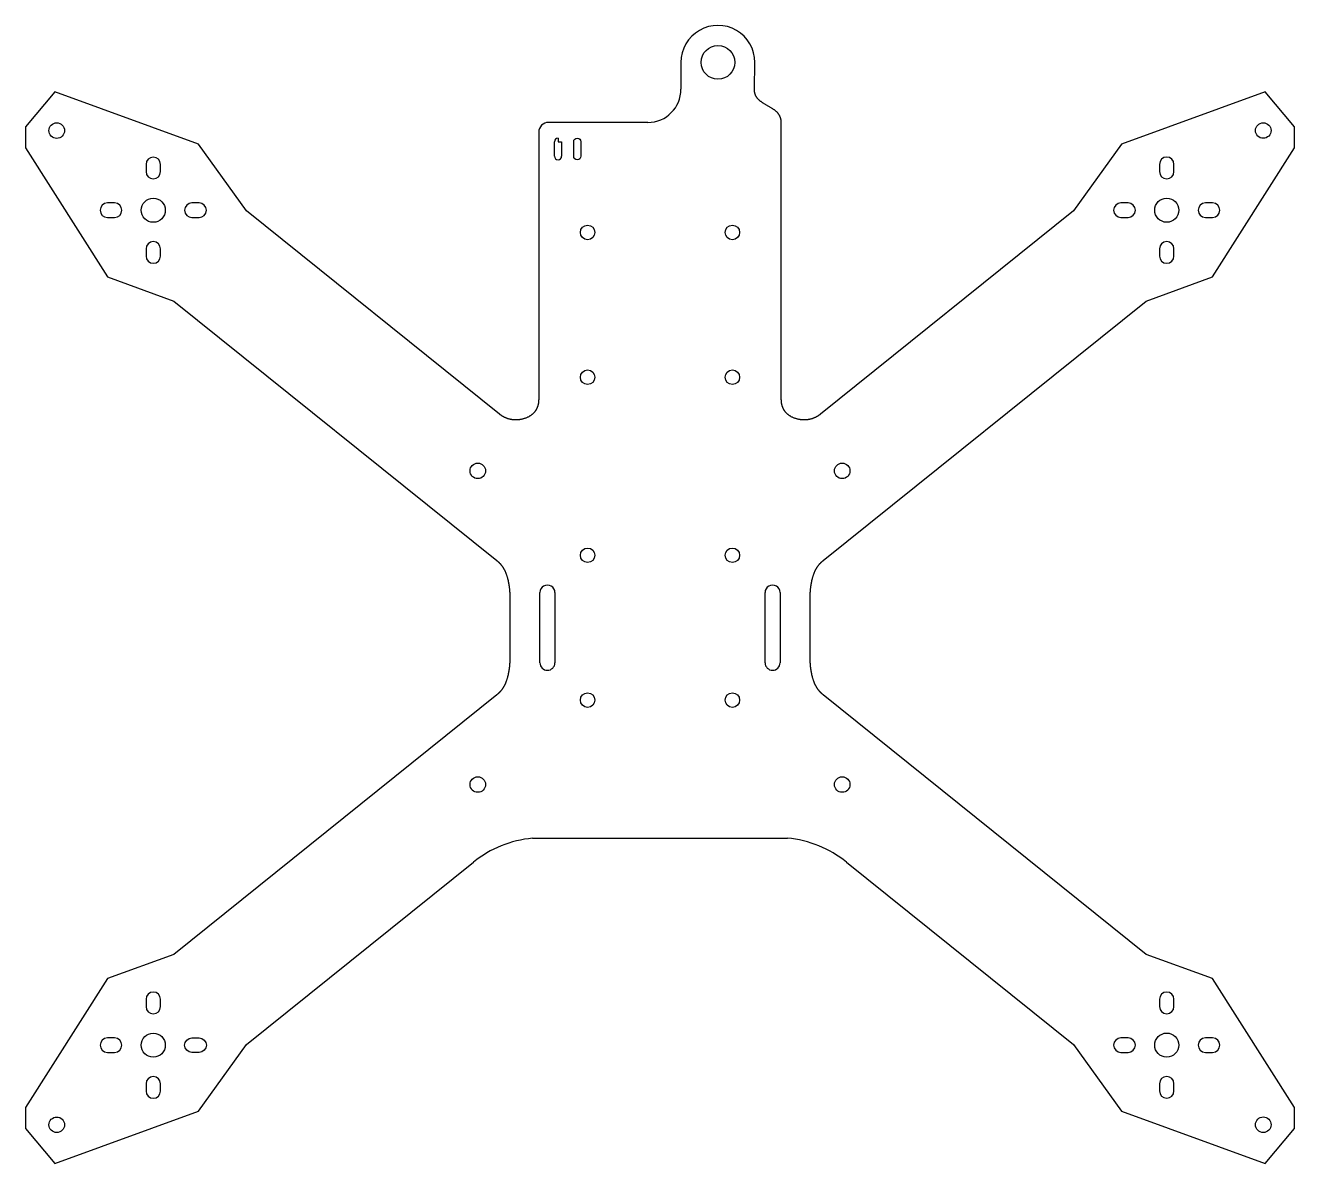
# Model space of a CAD drawing. Header units: millimetres. Extents: x -131 to 131, y -118 to 118.
import ezdxf

# ---------------------------------------------------------------- set-up
doc = ezdxf.new("R2010")
doc.units = ezdxf.units.MM
doc.layers.get('0').update_dxf_attribs({"linetype": 'CONTINUOUS'})

msp = doc.modelspace()

# ---------------------------------------------------------------- linework, layer by layer
for p, q in [((4.35, 110.26), (4.35, 104.69)), ((19.57, 104.69), (19.68, 110.26)), ((-125.4, 104.17), (-131.5, 96.89)), ((-95.63, 93.29), (-125.4, 104.17)), ((125.4, 104.17), (95.62, 93.29)), ((131.5, 96.89), (125.4, 104.17)), ((-2.51, 97.82), (-23.13, 97.82)), ((25.14, 40.45), (25.12, 97.82)), ((-131.5, 96.89), (-131.5, 92.57)), ((-25.13, 95.82), (-25.14, 40.45)), ((131.5, 92.57), (131.5, 96.89)), ((-131.5, 92.57), (-114.5, 65.82)), ((-85.68, 79.5), (-95.63, 93.29)), ((-21.88, 90.82), (-21.88, 93.82)), ((-21.13, 94.57), (-21.13, 93.82)), ((-21.13, 93.82), (-20.38, 93.82)), ((-20.38, 93.82), (-20.38, 90.82)), ((95.62, 93.29), (85.68, 79.5)), ((114.5, 65.82), (131.5, 92.57)), ((-33.28, 37.39), (-85.68, 79.5)), ((85.68, 79.5), (33.28, 37.39)), ((-114.5, 65.82), (-100.71, 60.81)), ((100.71, 60.81), (114.5, 65.82)), ((-100.71, 60.81), (-33.8, 7.02)), ((33.8, 7.02), (100.71, 60.81)), ((-24.88, -14.14), (-24.88, 0.39)), ((-21.77, 0.39), (-21.77, -14.14)), ((21.77, -14.14), (21.77, 0.39)), ((24.88, 0.39), (24.88, -14.14)), ((-31.1, -0.8), (-31.1, -6.88)), ((31.1, -6.88), (31.1, -0.8)), ((-31.1, -6.88), (-31.1, -12.95)), ((31.1, -12.95), (31.1, -6.88)), ((-33.8, -20.77), (-100.71, -74.56)), ((100.71, -74.56), (33.8, -20.77)), ((-26.44, -50.5), (0, -50.49)), ((0, -50.49), (26.44, -50.49)), ((-85.68, -93.25), (-38.64, -55.45)), ((38.64, -55.44), (85.68, -93.25)), ((-100.71, -74.56), (-114.5, -79.57)), ((114.5, -79.57), (100.71, -74.56)), ((-114.5, -79.57), (-131.5, -106.32)), ((131.5, -106.32), (114.5, -79.57)), ((-95.62, -107.04), (-85.68, -93.25)), ((85.68, -93.25), (95.63, -107.04)), ((-131.5, -106.32), (-131.5, -110.64)), ((-125.4, -117.92), (-95.62, -107.04)), ((95.63, -107.04), (125.4, -117.92)), ((131.5, -110.64), (131.5, -106.32)), ((-131.5, -110.64), (-125.4, -117.92)), ((125.4, -117.92), (131.5, -110.64))]:
    msp.add_line(p, q)
for points in [[(-17.88, 93.82, -1), (-16.38, 93.82), (-16.38, 90.82, -1), (-17.88, 90.82)], [(-103.5, 87.62), (-103.5, 89.12, 1), (-106.5, 89.12), (-106.5, 87.62, 1)], [(103.5, 89.13), (103.5, 87.63, 1), (106.5, 87.63), (106.5, 89.13, 1)], [(-114.5, 78.12), (-113, 78.12, 1), (-113, 81.12), (-114.5, 81.12, 1)], [(-97, 78.12), (-95.5, 78.12, 1), (-95.5, 81.12), (-97, 81.12, 1)], [(95.5, 78.13), (97, 78.13, 1), (97, 81.13), (95.5, 81.13, 1)], [(113, 78.13), (114.5, 78.13, 1), (114.5, 81.13), (113, 81.13, 1)], [(-106.5, 71.62), (-106.5, 70.12, 1), (-103.5, 70.12), (-103.5, 71.62, 1)], [(106.5, 70.13), (106.5, 71.63, 1), (103.5, 71.63), (103.5, 70.13, 1)], [(-103.5, -85.38), (-103.5, -83.88, 1), (-106.5, -83.88), (-106.5, -85.38, 1)], [(103.5, -83.87), (103.5, -85.37, 1), (106.5, -85.37), (106.5, -83.87, 1)], [(-114.5, -94.88), (-113, -94.88, 1), (-113, -91.88), (-114.5, -91.88, 1)], [(-97, -94.88, -1), (-97, -91.88), (-95.5, -91.88, -1), (-95.5, -94.88)], [(97, -91.87), (95.5, -91.87, 1), (95.5, -94.87), (97, -94.87, 1)], [(113, -94.87), (114.5, -94.87, 1), (114.5, -91.87), (113, -91.87, 1)], [(-106.5, -101.38), (-106.5, -102.88, 1), (-103.5, -102.88), (-103.5, -101.38, 1)], [(106.5, -102.87), (106.5, -101.37, 1), (103.5, -101.37), (103.5, -102.87, 1)]]:
    msp.add_lwpolyline(points, format="xyb", close=True)
for centre, radius in [((12.01, 110.26), 3.5), ((-125, 96.12), 1.61), ((125, 96.13), 1.61), ((-105, 79.62), 2.5), ((105, 79.63), 2.5), ((-15, 75.02), 1.5), ((15, 75.02), 1.5), ((-15, 45.02), 1.5), ((15, 45.02), 1.5), ((-37.75, 25.62), 1.61), ((37.75, 25.62), 1.61), ((-15, 8.12), 1.5), ((15, 8.12), 1.5), ((-15, -21.88), 1.5), ((15, -21.88), 1.5), ((-37.75, -39.38), 1.61), ((37.75, -39.38), 1.61), ((-105, -93.38), 2.5), ((105, -93.37), 2.5), ((-125, -109.88), 1.61), ((125, -109.87), 1.61)]:
    msp.add_circle(centre, radius)
for centre, radius, start, end in [((12.01, 110.26), 7.66, 0.0003, 180.0003), ((-2.51, 104.69), 6.86, 270.0003, 359.9995), ((-23.13, 95.82), 2, 89.9812, 180.0003), ((-21.13, 93.82), 0.75, 90, 180), ((-21.13, 90.82), 0.75, 180, 360), ((-23.33, 0.39), 1.56, 0.0003, 180.0004), ((23.33, 0.39), 1.56, 0.0003, 180.0003), ((-23.33, -14.14), 1.56, -179.9997, 0.0003), ((23.33, -14.14), 1.56, -179.9997, 0.0003), ((-24.29, -73.3), 22.9, 95.3948, 128.7868), ((24.25, -73.34), 22.96, 51.2139, 84.5357)]:
    msp.add_arc(centre, radius, start, end)
for points in [[(25.12, 97.82), (25.12, 98.24), (25.01, 98.99), (24.49, 99.92), (23.25, 100.8), (21.38, 101.7), (20.16, 102.58), (19.66, 103.51), (19.56, 104.27), (19.57, 104.69)], [(-25.14, 40.45), (-25.14, 39.92), (-25.26, 38.96), (-25.76, 37.79), (-27, 36.7), (-29.07, 36.04), (-30.84, 36.1), (-32.1, 36.57), (-32.9, 37.08), (-33.28, 37.39)], [(33.28, 37.39), (32.9, 37.08), (32.1, 36.57), (30.84, 36.1), (29.07, 36.04), (27, 36.7), (25.76, 37.79), (25.26, 38.96), (25.14, 39.92), (25.14, 40.45)], [(-33.8, 7.02), (-33.52, 6.79), (-33.01, 6.31), (-32.39, 5.51), (-31.81, 4.3), (-31.37, 2.64), (-31.19, 1.27), (-31.12, 0.23), (-31.1, -0.45), (-31.1, -0.8)], [(31.1, -0.8), (31.1, -0.45), (31.12, 0.23), (31.19, 1.27), (31.37, 2.64), (31.81, 4.3), (32.38, 5.51), (33.01, 6.31), (33.52, 6.79), (33.8, 7.02)], [(-31.1, -12.95), (-31.1, -13.3), (-31.12, -13.98), (-31.19, -15.02), (-31.37, -16.39), (-31.81, -18.05), (-32.38, -19.26), (-33.01, -20.06), (-33.52, -20.54), (-33.8, -20.77)], [(33.8, -20.77), (33.52, -20.54), (33.01, -20.06), (32.39, -19.26), (31.81, -18.05), (31.37, -16.39), (31.19, -15.02), (31.12, -13.98), (31.1, -13.3), (31.1, -12.95)]]:
    msp.add_open_spline(points, degree=5)

doc.saveas('drawing.dxf')
